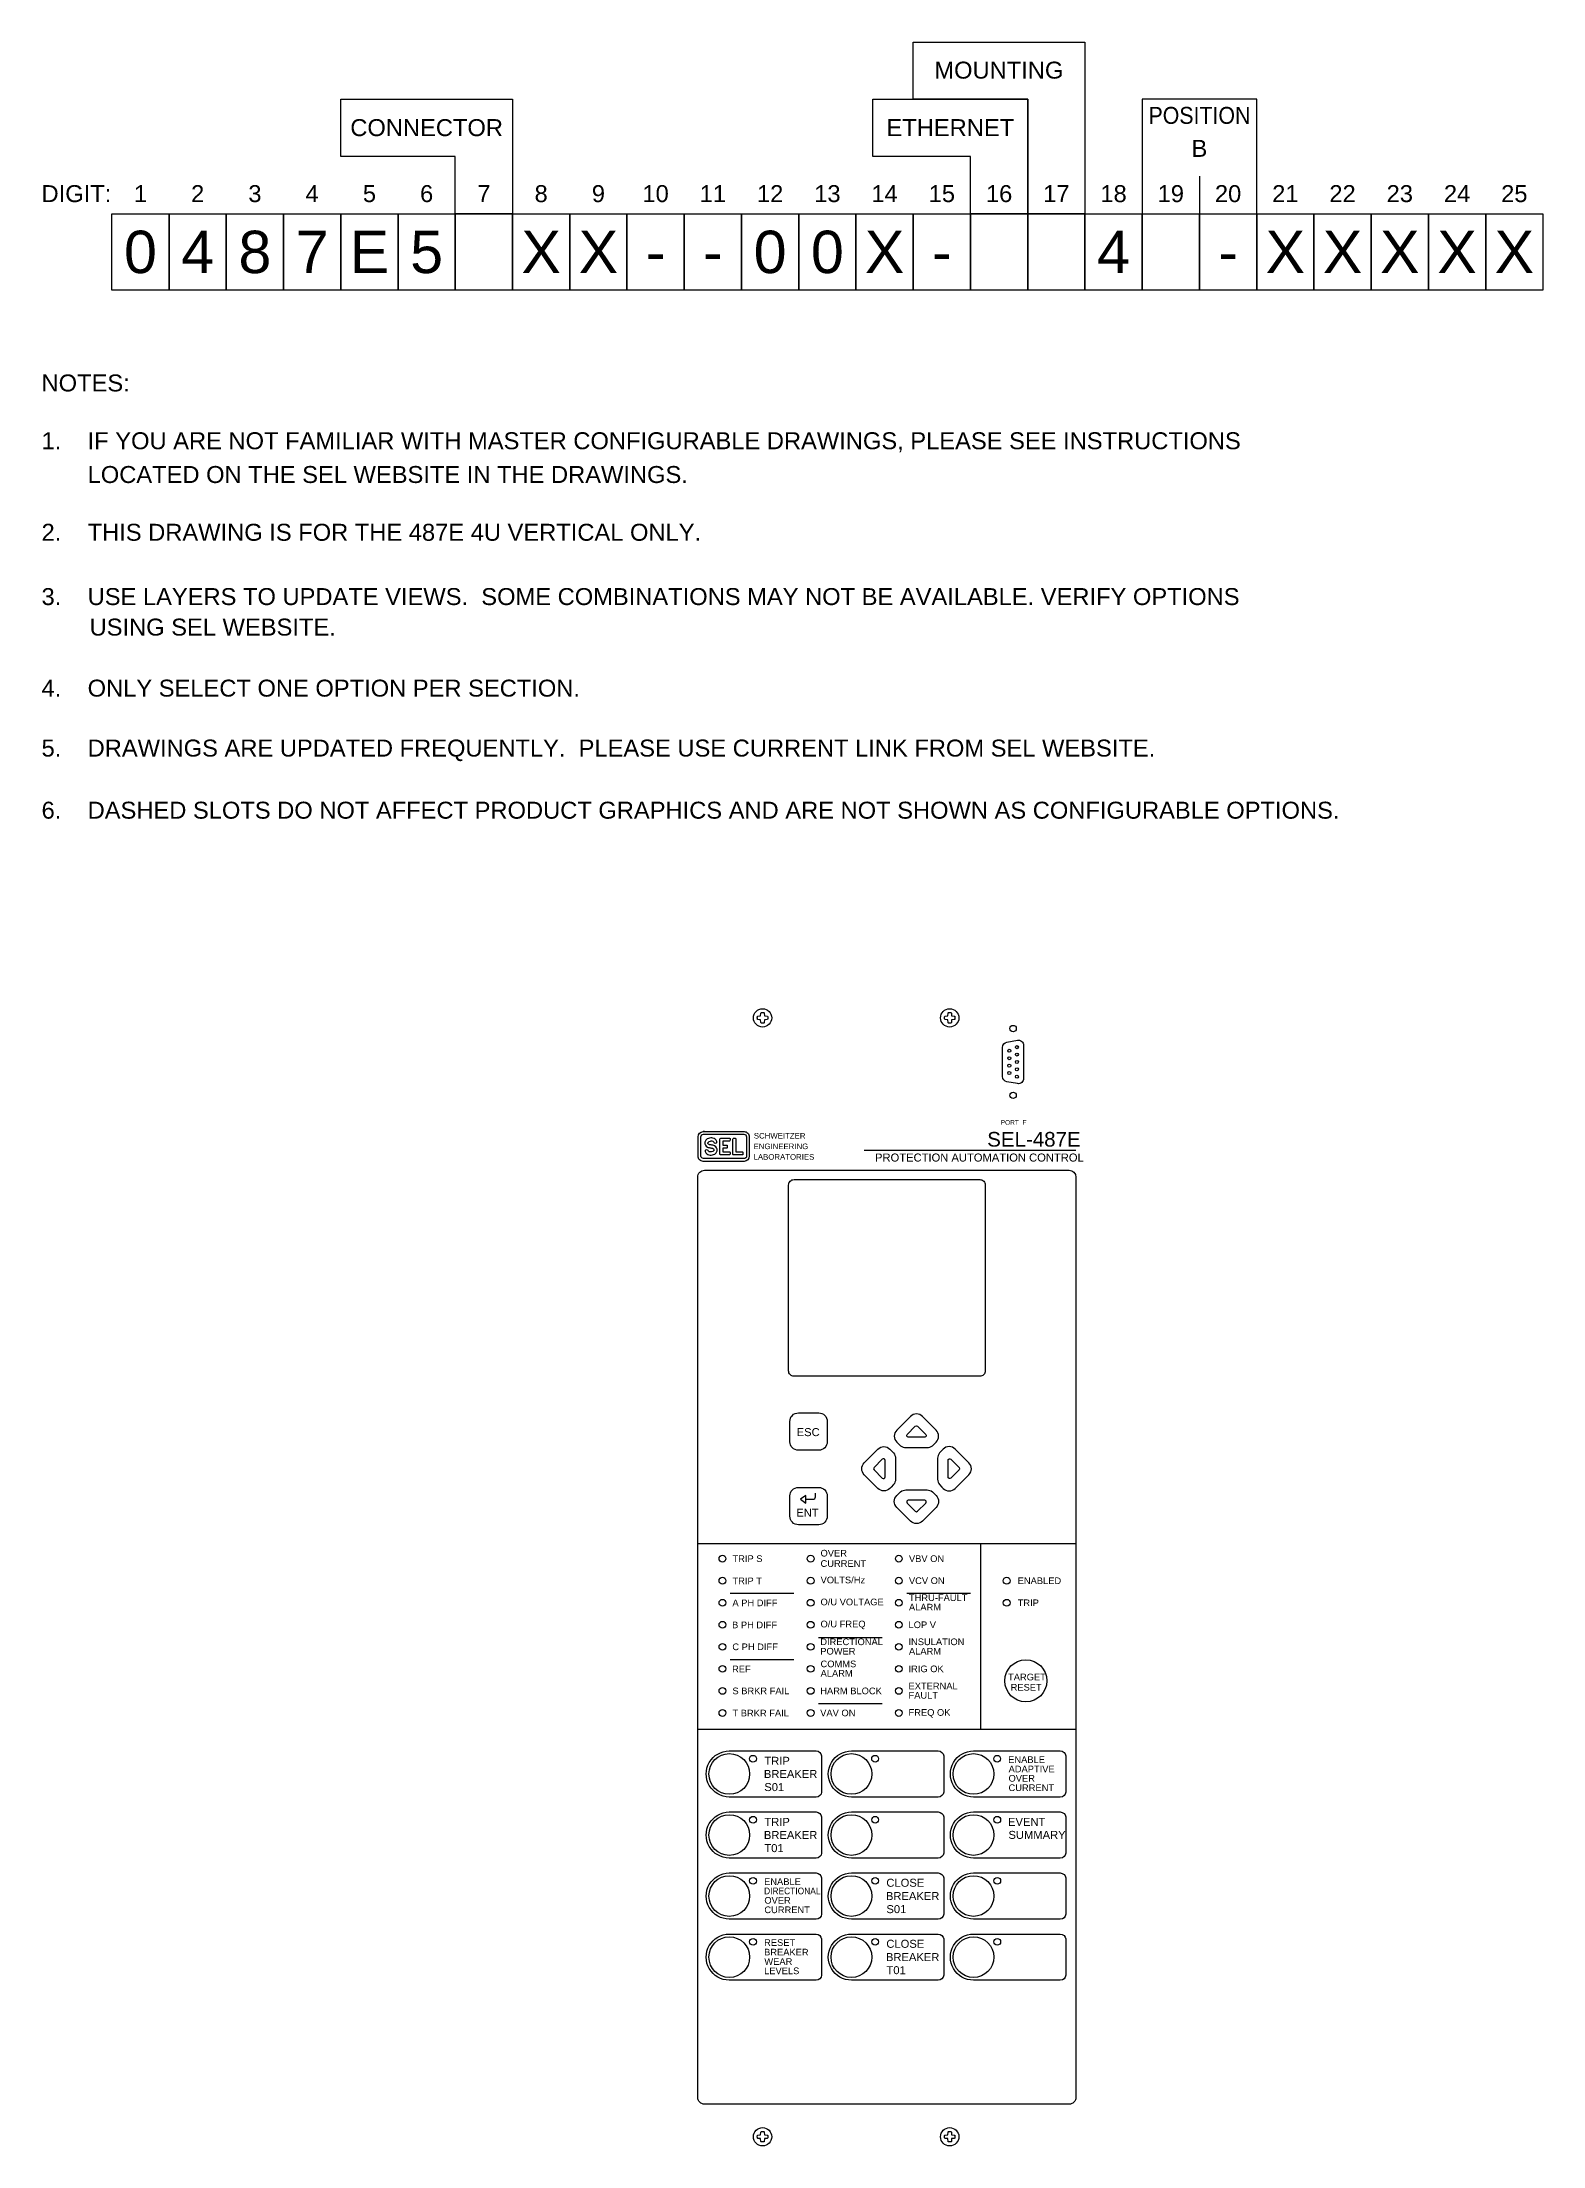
# Model space of a CAD drawing. Extents: x 0.5 to 47.5, y 0.5 to 35.2.
# Drawn here: x 0.51 to 22.63, y 4.2 to 35.22 of the extents above; entities that cross this region are included whole.
import ezdxf
from ezdxf.enums import TextEntityAlignment as Align

# ---------------------------------------------------------------- set-up
doc = ezdxf.new("R2010")
doc.units = 0
doc.header["$MEASUREMENT"] = 0
doc.layers.add('5.0_____[DWG]', color=7, linetype='CONTINUOUS')
doc.styles.add('Arial', font='arial.ttf')

msp = doc.modelspace()

# ---------------------------------------------------------------- linework, layer by layer
at = {"layer": '5.0_____[DWG]'}
for points in [[(15.036, 34.375), (13.348, 34.375), (13.348, 35.219), (15.879, 35.219), (15.879, 32.687), (15.036, 32.687), (15.036, 34.375)], [(6.598, 33.531), (4.911, 33.531), (4.911, 34.375), (7.442, 34.375), (7.442, 32.687), (6.598, 32.687), (6.598, 33.531)], [(14.192, 33.531), (12.754, 33.531), (12.754, 34.375), (15.036, 34.375), (15.036, 32.687), (14.192, 32.687), (14.192, 33.531)], [(11.764, 13.788), (11.689, 13.73), (11.764, 13.672)], [(11.764, 13.788), (11.689, 13.73), (11.764, 13.672)]]:
    msp.add_lwpolyline(points, close=True, dxfattribs=at)
for points in [[(18.411, 32.687), (18.411, 34.375), (16.723, 34.375), (16.723, 32.687), (18.411, 32.687)], [(17.567, 33.243), (17.567, 32.687)], [(2.379, 31.562), (1.536, 31.562), (1.536, 32.687), (2.379, 32.687), (2.379, 31.562)], [(3.223, 31.562), (2.379, 31.562), (2.379, 32.687), (3.223, 32.687), (3.223, 31.562)], [(4.067, 31.562), (3.223, 31.562), (3.223, 32.687), (4.067, 32.687), (4.067, 31.562)], [(4.911, 31.562), (4.067, 31.562), (4.067, 32.687), (4.911, 32.687), (4.911, 31.562)], [(5.754, 31.562), (4.911, 31.562), (4.911, 32.687), (5.754, 32.687), (5.754, 31.562)], [(6.598, 31.562), (5.754, 31.562), (5.754, 32.687), (6.598, 32.687), (6.598, 31.562)], [(7.442, 31.562), (6.598, 31.562), (6.598, 32.687), (7.442, 32.687), (7.442, 31.562)], [(8.286, 31.562), (7.442, 31.562), (7.442, 32.687), (8.286, 32.687), (8.286, 31.562)], [(9.129, 31.562), (8.286, 31.562), (8.286, 32.687), (9.129, 32.687), (9.129, 31.562)], [(9.973, 31.562), (9.129, 31.562), (9.129, 32.687), (9.973, 32.687), (9.973, 31.562)], [(10.817, 31.562), (9.973, 31.562), (9.973, 32.687), (10.817, 32.687), (10.817, 31.562)], [(11.661, 31.562), (10.817, 31.562), (10.817, 32.687), (11.661, 32.687), (11.661, 31.562)], [(12.504, 31.562), (11.661, 31.562), (11.661, 32.687), (12.504, 32.687), (12.504, 31.562)], [(13.348, 31.562), (12.504, 31.562), (12.504, 32.687), (13.348, 32.687), (13.348, 31.562)], [(14.192, 31.562), (13.348, 31.562), (13.348, 32.687), (14.192, 32.687), (14.192, 31.562)], [(15.036, 31.562), (14.192, 31.562), (14.192, 32.687), (15.036, 32.687), (15.036, 31.562)], [(15.879, 31.562), (15.036, 31.562), (15.036, 32.687), (15.879, 32.687), (15.879, 31.562)], [(16.723, 31.562), (15.879, 31.562), (15.879, 32.687), (16.723, 32.687), (16.723, 31.562)], [(17.567, 31.562), (16.723, 31.562), (16.723, 32.687), (17.567, 32.687), (17.567, 31.562)], [(18.411, 31.562), (17.567, 31.562), (17.567, 32.687), (18.411, 32.687), (18.411, 31.562)], [(19.254, 31.562), (18.411, 31.562), (18.411, 32.687), (19.254, 32.687), (19.254, 31.562)], [(20.098, 31.562), (19.254, 31.562), (19.254, 32.687), (20.098, 32.687), (20.098, 31.562)], [(20.942, 31.562), (20.098, 31.562), (20.098, 32.687), (20.942, 32.687), (20.942, 31.562)], [(21.786, 31.562), (20.942, 31.562), (20.942, 32.687), (21.786, 32.687), (21.786, 31.562)], [(22.629, 31.562), (21.786, 31.562), (21.786, 32.687), (22.629, 32.687), (22.629, 31.562)], [(10.273, 19.153), (10.253, 19.153)], [(10.273, 19.153), (10.253, 19.153)], [(10.273, 19.153), (10.253, 19.153)], [(10.273, 19.153), (10.253, 19.153)], [(10.273, 19.153), (10.253, 19.153)], [(10.273, 19.153), (10.253, 19.153)], [(10.273, 19.153), (10.253, 19.153)], [(15.747, 18.876), (12.623, 18.876)], [(15.747, 13.075), (10.172, 13.075)], [(14.339, 13.075), (14.339, 10.335)], [(10.652, 12.344), (11.59, 12.344)], [(13.252, 12.344), (14.19, 12.344)], [(11.952, 11.694), (12.89, 11.694)], [(10.652, 11.369), (11.59, 11.369)], [(11.952, 10.719), (12.89, 10.719)], [(15.747, 10.335), (10.172, 10.335)]]:
    msp.add_lwpolyline(points, dxfattribs=at)
for points in [[(11.203, 20.813, -0.391794), (11.195, 20.805), (11.155, 20.803, 0.399739), (11.154, 20.802), (11.152, 20.762, -0.391859), (11.144, 20.754), (11.11, 20.754, -0.391764), (11.102, 20.762), (11.099, 20.802, 0.399816), (11.099, 20.803), (11.059, 20.805, -0.391825), (11.051, 20.813), (11.05, 20.83), (11.051, 20.847, -0.391806), (11.059, 20.856), (11.099, 20.858, 0.399638), (11.099, 20.859), (11.102, 20.899, -0.391814), (11.11, 20.907), (11.144, 20.907, -0.39186), (11.152, 20.899), (11.154, 20.859, 0.399739), (11.155, 20.858), (11.195, 20.856, -0.391769), (11.203, 20.847), (11.204, 20.83), (11.203, 20.813)], [(13.962, 20.813, -0.391794), (13.954, 20.805), (13.914, 20.803, 0.399739), (13.913, 20.802), (13.911, 20.762, -0.391859), (13.903, 20.754), (13.869, 20.754, -0.391764), (13.861, 20.762), (13.858, 20.802, 0.399816), (13.857, 20.803), (13.818, 20.805, -0.391825), (13.809, 20.813), (13.809, 20.83), (13.809, 20.847, -0.391806), (13.818, 20.856), (13.857, 20.858, 0.399638), (13.858, 20.859), (13.861, 20.899, -0.391814), (13.869, 20.907), (13.903, 20.907, -0.39186), (13.911, 20.899), (13.913, 20.859, 0.399739), (13.914, 20.858), (13.954, 20.856, -0.391769), (13.962, 20.847), (13.962, 20.83), (13.962, 20.813)], [(11.764, 13.73), (11.872, 13.73, 0.414214), (11.907, 13.765), (11.907, 13.822)], [(11.764, 13.73), (11.872, 13.73, 0.414214), (11.907, 13.765), (11.907, 13.822)], [(11.203, 4.313, -0.391794), (11.195, 4.305), (11.155, 4.303, 0.399739), (11.154, 4.302), (11.152, 4.262, -0.391859), (11.144, 4.254), (11.11, 4.254, -0.391764), (11.102, 4.262), (11.099, 4.302, 0.399816), (11.099, 4.303), (11.059, 4.305, -0.391825), (11.051, 4.313), (11.05, 4.33), (11.051, 4.347, -0.391806), (11.059, 4.356), (11.099, 4.358, 0.399638), (11.099, 4.359), (11.102, 4.399, -0.391814), (11.11, 4.407), (11.144, 4.407, -0.39186), (11.152, 4.399), (11.154, 4.359, 0.399739), (11.155, 4.358), (11.195, 4.356, -0.391769), (11.203, 4.347), (11.204, 4.33), (11.203, 4.313)], [(13.962, 4.313, -0.391794), (13.954, 4.305), (13.914, 4.303, 0.399739), (13.913, 4.302), (13.911, 4.262, -0.391859), (13.903, 4.254), (13.869, 4.254, -0.391764), (13.861, 4.262), (13.858, 4.302, 0.399816), (13.857, 4.303), (13.818, 4.305, -0.391825), (13.809, 4.313), (13.809, 4.33), (13.809, 4.347, -0.391806), (13.818, 4.356), (13.857, 4.358, 0.399638), (13.858, 4.359), (13.861, 4.399, -0.391814), (13.869, 4.407), (13.903, 4.407, -0.39186), (13.911, 4.399), (13.913, 4.359, 0.399739), (13.914, 4.358), (13.954, 4.356, -0.391769), (13.962, 4.347), (13.962, 4.33), (13.962, 4.313)]]:
    msp.add_lwpolyline(points, format="xyb", dxfattribs=at)
for points in [[(14.976, 20.423), (14.976, 19.938, -0.46318), (14.883, 19.86), (14.73, 19.888, -0.363045), (14.665, 19.965), (14.665, 20.395, -0.360245), (14.73, 20.473), (14.883, 20.5, -0.463312)], [(10.253, 19.153), (10.855, 19.153, -0.41811), (10.931, 19.076), (10.931, 18.793, -0.404471), (10.855, 18.714), (10.253, 18.714, -0.41811), (10.177, 18.791), (10.177, 19.074, -0.404471)], [(10.259, 19.113), (10.852, 19.113, -0.378768), (10.892, 19.077), (10.892, 18.792, -0.441125), (10.852, 18.756), (10.259, 18.756, -0.378768), (10.219, 18.791), (10.219, 19.076, -0.441125)], [(10.363, 19.06, 0.192116), (10.299, 19.034, 0.12608), (10.278, 18.995, 0.336344), (10.314, 18.925, 0.087668), (10.366, 18.911, -0.022201), (10.382, 18.909, -0.039737), (10.393, 18.905, -0.23043), (10.411, 18.887, -0.182747), (10.41, 18.872, -0.221111), (10.375, 18.853, -0.058363), (10.354, 18.852, -0.13415), (10.331, 18.864, 0.006668), (10.318, 18.879, 0.085557), (10.316, 18.881, 0.231613), (10.285, 18.878, 0.170757), (10.28, 18.871, 0.118457), (10.281, 18.858, 0.153081), (10.307, 18.825, 0.186266), (10.371, 18.806, 0.192116), (10.436, 18.832, 0.12608), (10.456, 18.871, 0.336344), (10.42, 18.941, 0.087668), (10.368, 18.955, -0.022201), (10.352, 18.957, -0.039737), (10.341, 18.961, -0.23043), (10.323, 18.979, -0.182747), (10.324, 18.994, -0.221111), (10.359, 19.013, -0.058363), (10.38, 19.014, -0.13415), (10.403, 19.002, 0.006668), (10.416, 18.987, 0.085557), (10.418, 18.985, 0.231613), (10.449, 18.988, 0.170757), (10.454, 18.995, 0.118457), (10.453, 19.008, 0.153081), (10.427, 19.041, 0.186266)], [(10.512, 19.056), (10.638, 19.056, -0.424366), (10.65, 19.044), (10.65, 19.024, -0.404134), (10.638, 19.012), (10.543, 19.012), (10.543, 18.954), (10.599, 18.954, -0.477137), (10.607, 18.944), (10.607, 18.92, -0.353971), (10.599, 18.91), (10.543, 18.91), (10.543, 18.853), (10.638, 18.853, -0.424366), (10.65, 18.841), (10.65, 18.82, -0.404134), (10.638, 18.808), (10.512, 18.808, -0.432614), (10.5, 18.821), (10.5, 19.043, -0.396049)], [(10.701, 19.056), (10.722, 19.056, -0.432614), (10.734, 19.043), (10.734, 18.853), (10.827, 18.853, -0.424366), (10.838, 18.841), (10.838, 18.82, -0.404134), (10.827, 18.808), (10.701, 18.808, -0.432614), (10.689, 18.821), (10.689, 19.043, -0.396049)], [(15.747, 18.482), (15.747, 4.911, -0.414315), (15.647, 4.811), (10.272, 4.811, -0.414634), (10.172, 4.911), (10.172, 18.482, -0.414229), (10.272, 18.582), (15.647, 18.582, -0.414193)], [(11.511, 15.625), (11.511, 18.365, -0.414221), (11.591, 18.445), (14.331, 18.445, -0.414221), (14.411, 18.365), (14.411, 15.625, -0.414221), (14.331, 15.545), (11.591, 15.545, -0.414221)], [(11.655, 15.005), (11.955, 15.005, -0.414214), (12.08, 14.88), (12.08, 14.58, -0.414214), (11.955, 14.455), (11.655, 14.455, -0.414214), (11.53, 14.58), (11.53, 14.88, -0.414214)], [(11.655, 15.005), (11.955, 15.005, -0.414214), (12.08, 14.88), (12.08, 14.58, -0.414214), (11.955, 14.455), (11.655, 14.455, -0.414214), (11.53, 14.58), (11.53, 14.88, -0.414214)], [(13.552, 14.492, 0.176539), (13.63, 14.519), (13.667, 14.555), (13.686, 14.574, 0.414214), (13.686, 14.751), (13.484, 14.952, 0.414214), (13.308, 14.952), (13.106, 14.751, 0.414214), (13.106, 14.574), (13.125, 14.555), (13.162, 14.519, 0.176539), (13.24, 14.492)], [(13.413, 14.808), (13.534, 14.686, -0.66386), (13.517, 14.646), (13.275, 14.646, -0.66386), (13.258, 14.686), (13.379, 14.808, -0.408376)], [(13.086, 14.025, -0.176539), (13.059, 13.947), (13.023, 13.91), (13.004, 13.891, -0.414214), (12.828, 13.891), (12.626, 14.093, -0.414214), (12.626, 14.27), (12.828, 14.471, -0.414214), (13.004, 14.471), (13.023, 14.452), (13.059, 14.415, -0.176539), (13.086, 14.337)], [(12.771, 14.164), (12.892, 14.043, 0.66386), (12.933, 14.06), (12.933, 14.303, 0.66386), (12.892, 14.32), (12.771, 14.198, 0.408376)], [(13.708, 14.025, 0.176539), (13.735, 13.947), (13.771, 13.91), (13.79, 13.891, 0.414214), (13.967, 13.891), (14.168, 14.093, 0.414214), (14.168, 14.27), (13.967, 14.471, 0.414214), (13.79, 14.471), (13.771, 14.452), (13.735, 14.415, 0.176539), (13.708, 14.337)], [(14.023, 14.164), (13.902, 14.043, -0.66386), (13.861, 14.06), (13.861, 14.303, -0.66386), (13.902, 14.32), (14.023, 14.198, -0.408376)], [(11.655, 13.905), (11.955, 13.905, -0.414214), (12.08, 13.78), (12.08, 13.48, -0.414214), (11.955, 13.355), (11.655, 13.355, -0.414214), (11.53, 13.48), (11.53, 13.78, -0.414214)], [(11.655, 13.905), (11.955, 13.905, -0.414214), (12.08, 13.78), (12.08, 13.48, -0.414214), (11.955, 13.355), (11.655, 13.355, -0.414214), (11.53, 13.48), (11.53, 13.78, -0.414214)], [(13.552, 13.869, -0.176539), (13.63, 13.842), (13.667, 13.806), (13.686, 13.787, -0.414214), (13.686, 13.611), (13.484, 13.409, -0.414214), (13.308, 13.409), (13.106, 13.611, -0.414214), (13.106, 13.787), (13.125, 13.806), (13.162, 13.842, -0.176539), (13.24, 13.869)], [(13.413, 13.554), (13.534, 13.675, 0.66386), (13.517, 13.716), (13.275, 13.716, 0.66386), (13.258, 13.675), (13.379, 13.554, 0.408376)], [(10.637, 10.02), (11.916, 10.02, -0.385887), (11.997, 9.947), (11.997, 9.414, -0.395152), (11.916, 9.34), (10.637, 9.34, -1.000771)], [(12.437, 10.02), (13.716, 10.02, -0.385887), (13.797, 9.947), (13.797, 9.414, -0.395152), (13.716, 9.34), (12.437, 9.34, -1.000771)], [(14.237, 10.02), (15.516, 10.02, -0.385887), (15.597, 9.947), (15.597, 9.414, -0.395152), (15.516, 9.34), (14.237, 9.34, -1.000771)], [(10.637, 9.12), (11.916, 9.12, -0.385887), (11.997, 9.047), (11.997, 8.514, -0.395152), (11.916, 8.44), (10.637, 8.44, -1.000771)], [(12.437, 9.12), (13.716, 9.12, -0.385887), (13.797, 9.047), (13.797, 8.514, -0.395152), (13.716, 8.44), (12.437, 8.44, -1.000771)], [(14.237, 9.12), (15.516, 9.12, -0.385887), (15.597, 9.047), (15.597, 8.514, -0.395152), (15.516, 8.44), (14.237, 8.44, -1.000771)], [(10.637, 8.22), (11.916, 8.22, -0.385887), (11.997, 8.147), (11.997, 7.614, -0.395152), (11.916, 7.54), (10.637, 7.54, -1.000771)], [(12.437, 8.22), (13.716, 8.22, -0.385887), (13.797, 8.147), (13.797, 7.614, -0.395152), (13.716, 7.54), (12.437, 7.54, -1.000771)], [(14.237, 8.22), (15.516, 8.22, -0.385887), (15.597, 8.147), (15.597, 7.614, -0.395152), (15.516, 7.54), (14.237, 7.54, -1.000771)], [(10.637, 7.32), (11.916, 7.32, -0.385887), (11.997, 7.247), (11.997, 6.714, -0.395152), (11.916, 6.64), (10.637, 6.64, -1.000771)], [(12.437, 7.32), (13.716, 7.32, -0.385887), (13.797, 7.247), (13.797, 6.714, -0.395152), (13.716, 6.64), (12.437, 6.64, -1.000771)], [(14.237, 7.32), (15.516, 7.32, -0.385887), (15.597, 7.247), (15.597, 6.714, -0.395152), (15.516, 6.64), (14.237, 6.64, -1.000771)]]:
    msp.add_lwpolyline(points, format="xyb", close=True, dxfattribs=at)
for centre, radius in [((11.127, 20.83), 0.135), ((13.886, 20.83), 0.135), ((14.82, 20.672), 0.047), ((14.764, 20.344), 0.0225), ((14.764, 20.235), 0.0225), ((14.876, 20.398), 0.0225), ((14.876, 20.289), 0.0225), ((14.876, 20.18), 0.0225), ((14.764, 20.126), 0.0225), ((14.764, 20.017), 0.0225), ((14.876, 20.071), 0.0225), ((14.876, 19.962), 0.0225), ((14.82, 19.688), 0.047), ((10.536, 12.855), 0.05), ((11.836, 12.855), 0.05), ((13.136, 12.855), 0.05), ((10.536, 12.53), 0.05), ((11.836, 12.53), 0.05), ((13.136, 12.53), 0.05), ((14.726, 12.53), 0.05), ((10.536, 12.205), 0.05), ((11.836, 12.205), 0.05), ((13.136, 12.205), 0.05), ((14.726, 12.205), 0.05), ((10.536, 11.88), 0.05), ((11.836, 11.88), 0.05), ((13.136, 11.88), 0.05), ((10.536, 11.555), 0.05), ((11.836, 11.555), 0.05), ((13.136, 11.555), 0.05), ((10.536, 11.23), 0.05), ((11.836, 11.23), 0.05), ((13.136, 11.23), 0.05), ((15.008, 11.054), 0.31), ((10.536, 10.905), 0.05), ((11.836, 10.905), 0.05), ((13.136, 10.905), 0.05), ((10.536, 10.58), 0.05), ((11.836, 10.58), 0.05), ((13.136, 10.58), 0.05), ((10.637, 9.68), 0.3), ((10.986, 9.905), 0.05), ((12.437, 9.68), 0.3), ((12.786, 9.905), 0.05), ((14.237, 9.68), 0.3), ((14.586, 9.905), 0.05), ((10.637, 8.78), 0.3), ((10.987, 9.005), 0.05), ((12.437, 8.78), 0.3), ((12.787, 9.005), 0.05), ((14.237, 8.78), 0.3), ((14.587, 9.005), 0.05), ((10.637, 7.88), 0.3), ((10.987, 8.105), 0.05), ((12.437, 7.88), 0.3), ((12.787, 8.105), 0.05), ((14.237, 7.88), 0.3), ((14.587, 8.105), 0.05), ((10.637, 6.98), 0.3), ((10.987, 7.205), 0.05), ((12.437, 6.98), 0.3), ((12.787, 7.205), 0.05), ((14.237, 6.98), 0.3), ((14.587, 7.205), 0.05), ((11.127, 4.33), 0.135), ((13.886, 4.33), 0.135)]:
    msp.add_circle(centre, radius, dxfattribs=at)

# ---------------------------------------------------------------- texts
at = {"layer": '5.0_____[DWG]', "style": 'Arial'}
for s, height, p in [('MOUNTING', 0.25, (14.61, 34.68)), ('CONNECTOR', 0.25, (6.176, 33.832)), ('ETHERNET', 0.25, (13.895, 33.832)), ('B', 0.25, (17.567, 33.526)), ('1', 0.25, (1.958, 32.859)), ('2', 0.25, (2.801, 32.859)), ('3', 0.25, (3.645, 32.859)), ('4', 0.25, (4.489, 32.859)), ('5', 0.25, (5.333, 32.859)), ('6', 0.25, (6.176, 32.859)), ('7', 0.25, (7.02, 32.859)), ('8', 0.25, (7.864, 32.859)), ('9', 0.25, (8.708, 32.859)), ('10', 0.25, (9.551, 32.859)), ('11', 0.25, (10.395, 32.859)), ('12', 0.25, (11.239, 32.859)), ('13', 0.25, (12.083, 32.859)), ('14', 0.25, (12.926, 32.859)), ('15', 0.25, (13.77, 32.859)), ('16', 0.25, (14.614, 32.859)), ('17', 0.25, (15.458, 32.859)), ('18', 0.25, (16.301, 32.859)), ('19', 0.25, (17.145, 32.859)), ('20', 0.25, (17.989, 32.859)), ('21', 0.25, (18.833, 32.859)), ('22', 0.25, (19.676, 32.859)), ('23', 0.25, (20.52, 32.859)), ('24', 0.25, (21.364, 32.859)), ('25', 0.25, (22.208, 32.859)), ('0', 0.625, (1.958, 31.812)), ('4', 0.625, (2.801, 31.812)), ('8', 0.625, (3.645, 31.812)), ('7', 0.625, (4.489, 31.812)), ('E', 0.625, (5.333, 31.812)), ('5', 0.625, (6.176, 31.812)), ('X', 0.625, (7.864, 31.812)), ('X', 0.625, (8.708, 31.812)), ('0', 0.625, (11.239, 31.812)), ('0', 0.625, (12.083, 31.812)), ('X', 0.625, (12.926, 31.812)), ('4', 0.625, (16.301, 31.812)), ('X', 0.625, (18.833, 31.812)), ('X', 0.625, (19.676, 31.812)), ('X', 0.625, (20.52, 31.812)), ('X', 0.625, (21.364, 31.812)), ('X', 0.625, (22.208, 31.812)), ('-', 0.625, (9.551, 31.812)), ('-', 0.625, (10.395, 31.812)), ('-', 0.625, (13.77, 31.812)), ('-', 0.625, (17.989, 31.812))]:
    msp.add_text(s, height=height, dxfattribs=at).set_placement(p, align=Align.CENTER)
at = {"layer": '5.0_____[DWG]', "style": 'Arial', "width": 0.9}
msp.add_text('POSITION', height=0.25, dxfattribs=at).set_placement((17.567, 34.013), align=Align.CENTER)
at = {"layer": '5.0_____[DWG]', "style": 'Arial'}
for s, height, p in [('DIGIT:', 0.25, (0.5, 32.859)), ('NOTES:', 0.25, (0.5, 30.067)), ('1.    IF YOU ARE NOT FAMILIAR WITH MASTER CONFIGURABLE DRAWINGS, PLEASE SEE INSTRUCTIONS', 0.25, (0.5, 29.215)), ('       LOCATED ON THE SEL WEBSITE IN THE DRAWINGS.', 0.25, (0.5, 28.717)), ('2.    THIS DRAWING IS FOR THE 487E 4U VERTICAL ONLY.', 0.25, (0.5, 27.865)), ('3.    USE LAYERS TO UPDATE VIEWS.  SOME COMBINATIONS MAY NOT BE AVAILABLE. VERIFY OPTIONS', 0.25, (0.5, 26.917)), ('       USING SEL WEBSITE.', 0.25, (0.529, 26.467)), ('4.    ONLY SELECT ONE OPTION PER SECTION.', 0.25, (0.5, 25.567)), ('5.    DRAWINGS ARE UPDATED FREQUENTLY.  PLEASE USE CURRENT LINK FROM SEL WEBSITE.', 0.25, (0.5, 24.683)), ('6.    DASHED SLOTS DO NOT AFFECT PRODUCT GRAPHICS AND ARE NOT SHOWN AS CONFIGURABLE OPTIONS.', 0.25, (0.5, 23.767)), ('PORT  F', 0.0688, (14.638, 19.254)), ('ENGINEERING', 0.08237, (10.995, 18.894)), ('SCHWEITZER', 0.0824, (10.999, 19.05)), ('LABORATORIES', 0.08237, (10.995, 18.738)), ('PROTECTION AUTOMATION CONTROL', 0.118, (12.785, 18.711)), ('ESC', 0.118, (11.63, 14.662)), ('ENT', 0.118, (11.624, 13.474)), ('TRIP S', 0.0983, (10.684, 12.806)), ('OVER', 0.0983, (11.982, 12.887)), ('CURRENT', 0.0983, (11.982, 12.734)), ('VBV ON', 0.0983, (13.285, 12.806)), ('TRIP T', 0.0983, (10.684, 12.479)), ('VOLTS/Hz', 0.0983, (11.983, 12.492)), ('VCV ON', 0.0983, (13.285, 12.481)), ('ENABLED', 0.0983, (14.888, 12.48)), ('A PH DIFF', 0.0983, (10.683, 12.154)), ('O/U VOLTAGE', 0.09833, (11.982, 12.167)), ('ALARM', 0.0983, (13.285, 12.091)), ('THRU-FAULT', 0.0983, (13.285, 12.23)), ('TRIP', 0.0983, (14.888, 12.155)), ('B PH DIFF', 0.0983, (10.678, 11.829)), ('O/U FREQ', 0.0983, (11.982, 11.842)), ('LOP V', 0.0983, (13.279, 11.831)), ('C PH DIFF', 0.0983, (10.682, 11.506)), ('DIRECTIONAL', 0.09833, (11.978, 11.58)), ('POWER', 0.0983, (11.978, 11.441)), ('ALARM', 0.0983, (13.285, 11.441)), ('INSULATION', 0.0983, (13.278, 11.58)), ('REF', 0.0983, (10.678, 11.179)), ('ALARM', 0.0983, (11.983, 11.115)), ('COMMS', 0.0983, (11.982, 11.254)), ('IRIG OK', 0.0983, (13.278, 11.181)), ('S BRKR FAIL', 0.09833, (10.683, 10.856)), ('HARM BLOCK', 0.0983, (11.978, 10.856)), ('EXTERNAL', 0.0983, (13.279, 10.928)), ('FAULT', 0.0983, (13.279, 10.791)), ('TARGET', 0.0983, (14.746, 11.061)), ('RESET', 0.0983, (14.784, 10.909)), ('T BRKR FAIL', 0.09833, (10.684, 10.529)), ('VAV ON', 0.0983, (11.977, 10.531)), ('FREQ OK', 0.0983, (13.279, 10.538)), ('TRIP', 0.118, (11.154, 9.815)), ('ENABLE', 0.0983, (14.748, 9.843)), ('BREAKER', 0.118, (11.147, 9.621)), ('ADAPTIVE', 0.0983, (14.754, 9.704)), ('OVER', 0.0983, (14.753, 9.567)), ('S01', 0.118, (11.153, 9.428)), ('CURRENT', 0.0983, (14.753, 9.428)), ('TRIP', 0.118, (11.154, 8.915)), ('EVENT', 0.118, (14.746, 8.915)), ('BREAKER', 0.118, (11.147, 8.721)), ('SUMMARY', 0.118, (14.752, 8.723)), ('T01', 0.118, (11.154, 8.528)), ('ENABLE', 0.0983, (11.15, 8.043)), ('CLOSE', 0.118, (12.952, 8.017)), ('OVER', 0.0983, (11.154, 7.767)), ('BREAKER', 0.118, (12.946, 7.821)), ('CURRENT', 0.0983, (11.154, 7.628)), ('S01', 0.118, (12.953, 7.628)), ('RESET', 0.0983, (11.15, 7.145)), ('CLOSE', 0.118, (12.952, 7.117)), ('WEAR', 0.0983, (11.154, 6.865)), ('BREAKER', 0.0983, (11.15, 7.004)), ('LEVELS', 0.0983, (11.15, 6.728)), ('T01', 0.118, (12.954, 6.728)), ('BREAKER', 0.118, (12.946, 6.921))]:
    msp.add_text(s, height=height, dxfattribs=at).set_placement(p)
for s, height, p in [('SEL-487E', 0.2163, (15.816, 18.931)), ('PROTECTION AUTOMATION CONTROL', 0.118, (15.862, 18.711))]:
    msp.add_text(s, height=height, dxfattribs=at).set_placement(p, align=Align.RIGHT)
at = {"layer": '5.0_____[DWG]', "style": 'Arial', "width": 0.9}
msp.add_text('DIRECTIONAL', height=0.09833, dxfattribs=at).set_placement((11.15, 7.906))

doc.saveas('drawing.dxf')
